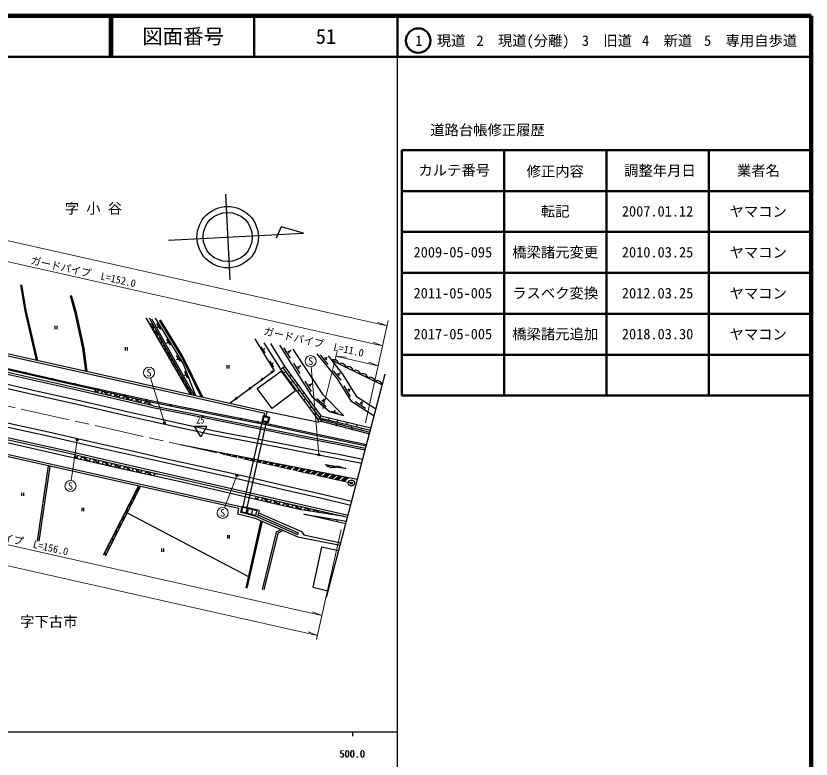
# Model space of a CAD drawing. Units: millimetres at full size, sheet at 1:1000; details may follow other scales. Extents: x 40000 to 680000, y 20000 to 380000.
# Drawn here: x 485764 to 680000, y 198357 to 380000 of the extents above; entities that cross this region are included whole.
import ezdxf
from ezdxf.enums import TextEntityAlignment as Align

# ---------------------------------------------------------------- set-up
doc = ezdxf.new("R2010")
doc.units = ezdxf.units.MM
doc.header["$LTSCALE"] = 1000
doc.header["$PDMODE"] = 32
doc.header["$PDSIZE"] = 500
doc.linetypes.add('CHAIN', pattern=[18.5, 12, -1.5, 3.5, -1.5])
for name, color, linetype, lineweight in [('M-BGD', 7, 'Continuous', 25), ('M-BGD-HTXT', 7, 'Continuous', 13), ('M-BMK', 2, 'CHAIN', 13), ('M-BMK-OTRS', 5, 'Continuous', 25), ('M-BMK-SRVR', 3, 'Continuous', 25), ('M-STR-HTXT', 7, 'Continuous', 13), ('M-STR-STRC', 7, 'Continuous', 25), ('M-TTL', 2, 'Continuous', 140), ('M-TTL-BAND', 7, 'Continuous', 25), ('M-TTL-FRAM', 2, 'Continuous', 50), ('M-TTL-LINE', 7, 'Continuous', 50)]:
    doc.layers.add(name, color=color, linetype=linetype, lineweight=lineweight)
for name, color, linetype in [('M-BMK-HTXT', 7, 'Continuous'), ('M-OTRS', 6, 'Continuous'), ('M-TTL-TXT', 7, 'Continuous')]:
    doc.layers.add(name, color=color, linetype=linetype)
doc.styles.add('ＭＳ ゴシック', font='')
doc.styles.get('ＭＳ ゴシック').set_extended_font_data('MS Gothic')
pattern_1 = [(55, (0, -0), (-819.152, 573.5764), []), (145, (0, -0), (-573.5764, -819.152), [])]

msp = doc.modelspace()

# ---------------------------------------------------------------- hatches: boundary and pattern name
at = {"layer": 'M-BGD'}
for points in [[(545674, 290904), (546177, 291276, 0.84072)], [(548594, 293064), (548091, 292692, -0.84072)], [(543228, 289094), (542725, 288721, -0.84072)], [(539385, 286249), (539888, 286621, 0.84072)]]:
    msp.add_hatch(color=256, dxfattribs=at).paths.add_polyline_path(points)
h = msp.add_hatch(dxfattribs=at)
h.set_pattern_fill('USER', color=256, style=0, pattern_type=2)
h.set_pattern_definition(pattern_1)
h.paths.add_polyline_path([(518820, 284891), (518952, 285542), (518622, 285609), (505012, 288636), (504899, 288131), (512703, 286316)])
h = msp.add_hatch(dxfattribs=at)
h.set_pattern_fill('USER', color=256, style=0, pattern_type=2)
h.set_pattern_definition(pattern_1)
h.paths.add_polyline_path([(520227, 267488), (520371, 268119), (509477, 270608), (500047, 272787), (499874, 272037), (511160, 269500)])
h = msp.add_hatch(dxfattribs=at)
h.set_pattern_fill('USER', color=256, style=0, pattern_type=2)
h.set_pattern_definition(pattern_1)
h.paths.add_polyline_path([(544300, 262651), (544139, 261943), (547832, 261079), (555014, 259417), (565989, 257695)])
at = {"layer": 'M-STR-STRC'}
for points in [[(522275, 280667, -1), (521836, 280428, -1)], [(500959, 276536, -1), (500519, 276297, -1)], [(536479, 272815), (536764, 273054), (536008, 273203), (535743, 272981)], [(537952, 272485), (538276, 272757), (537520, 272905), (537216, 272650)], [(539032, 272608), (538688, 272319), (539424, 272154), (539788, 272459)], [(540544, 272310), (540161, 271989), (540897, 271823), (541300, 272161)], [(542369, 271492), (542812, 271864), (542056, 272013), (541633, 271658)], [(559970, 272851, -1), (559530, 272612, -1)], [(543842, 271162), (544324, 271566), (543568, 271715), (543106, 271327)], [(545836, 271269), (545080, 271417), (544578, 270996), (545314, 270831)], [(546787, 270500), (547348, 270971), (546592, 271120), (546051, 270666)], [(548860, 270673), (548104, 270822), (547523, 270335), (548259, 270170)], [(550371, 270376), (549615, 270525), (548996, 270004), (549732, 269839)], [(551883, 270078), (551127, 270227), (550468, 269674), (551204, 269508)], [(563819, 269649), (563083, 269786), (563030, 269856), (562922, 269968), (564142, 269741), (564115, 269594), (566319, 269415), (564197, 270037), (564169, 269889), (561416, 270399), (561389, 270251), (562052, 270129), (562121, 270111), (562226, 270065), (562317, 269998), (562394, 269913), (561657, 270049), (562683, 269554)], [(553395, 269780), (552639, 269929), (551941, 269343), (552677, 269177)], [(554907, 269483), (554151, 269632), (553413, 269012), (554149, 268847)], [(556419, 269185), (555663, 269334), (554886, 268681), (555622, 268516)], [(557931, 268888), (557175, 269036), (556358, 268351), (557094, 268185)], [(559443, 268590), (558687, 268739), (557831, 268020), (558567, 267855)], [(559303, 267689), (560039, 267524), (560955, 268292), (560199, 268441)], [(560776, 267359), (561512, 267193), (562467, 267995), (561711, 268144)], [(539985, 267796, -1), (539546, 267556, -1)], [(563979, 267697), (563223, 267846), (562248, 267028), (562984, 266862)], [(563721, 266697), (564457, 266532), (565491, 267400), (564735, 267548)], [(567003, 267102), (566247, 267251), (565193, 266366), (565929, 266201)]]:
    msp.add_hatch(color=256, dxfattribs=at).paths.add_polyline_path(points)

# ---------------------------------------------------------------- linework, layer by layer
at = {"layer": 'M-BGD'}
for p, q in [((517464, 306209), (528310, 287502)), ((518286, 306174), (528812, 287390)), ((518850, 305986), (529336, 287273)), ((495288, 304238), (495288, 303455)), ((495755, 304238), (495755, 303455)), ((521136, 303355), (520221, 304847)), ((520678, 304101), (520286, 303860)), ((523049, 300241), (522570, 299946)), ((523507, 299495), (522591, 300986)), ((545627, 299149), (546539, 297655)), ((512492, 299030), (512492, 298247)), ((512959, 299030), (512959, 298247)), ((546083, 298402), (546563, 298695)), ((551155, 298904), (552758, 296368)), ((552150, 298172), (552524, 297581)), ((552337, 297877), (552968, 298275)), ((525488, 296270), (525009, 295975)), ((525946, 295524), (525030, 297015)), ((547745, 295679), (548657, 294185)), ((560085, 297127), (561981, 294803)), ((561161, 296521), (561603, 295978)), ((561382, 296249), (561818, 296605)), ((562867, 295826), (575252, 289809)), ((537299, 294626), (537299, 293843)), ((537766, 294626), (537766, 293843)), ((548201, 294932), (548681, 295225)), ((551434, 294251), (550516, 293687)), ((553532, 295143), (555134, 292607)), ((554526, 294412), (554900, 293820)), ((554713, 294116), (555374, 294533)), ((527362, 292284), (526838, 292081)), ((527678, 291468), (527047, 293100)), ((548091, 292692), (548594, 293064)), ((551202, 292757), (551632, 293072)), ((552512, 291871), (552946, 292188)), ((563229, 293275), (565125, 290950)), ((564304, 292668), (564747, 292126)), ((564526, 292397), (564961, 292752)), ((545674, 290904), (546177, 291276)), ((552956, 290379), (553379, 290688)), ((554174, 289603), (554607, 289921)), ((556316, 290737), (557918, 288201)), ((557311, 290005), (557684, 289414)), ((557497, 289709), (558157, 290126)), ((565866, 289563), (567446, 287013)), ((542725, 288721), (543228, 289094)), ((554533, 288242), (554948, 288546)), ((555683, 287544), (556117, 287862)), ((566854, 288823), (567223, 288228)), ((567038, 288525), (567516, 288822)), ((539385, 286249), (539888, 286621)), ((556076, 286151), (556484, 286450)), ((557176, 285506), (557610, 285824)), ((559298, 286484), (561562, 284516)), ((560461, 286069), (560989, 285610)), ((560725, 285840), (561226, 286416)), ((568655, 285751), (571176, 284125)), ((570159, 285316), (570464, 285789)), ((557545, 284160), (557946, 284454)), ((558525, 283665), (558959, 283983)), ((563581, 283157), (563731, 283699)), ((569865, 285506), (570454, 285127)), ((546384, 282254), (546534, 282924)), ((546869, 282134), (547132, 283303)), ((558782, 282483), (559178, 282773)), ((560048, 281757), (560214, 282271)), ((562177, 281241), (562304, 281764)), ((562738, 283389), (564425, 282924)), ((541267, 260080), (546035, 280865)), ((542247, 259880), (547012, 280650)), ((559425, 281612), (572224, 278257)), ((560043, 281036), (572122, 277870)), ((560899, 281225), (560974, 281532)), ((562991, 280677), (563075, 281023)), ((564308, 280724), (564435, 281248)), ((565376, 280052), (565471, 280443)), ((566630, 280162), (566757, 280685)), ((567735, 279434), (567840, 279869)), ((569000, 279588), (569126, 280111)), ((570116, 278809), (570233, 279289)), ((491013, 251652), (493726, 269997)), ((491409, 251594), (494117, 269910)), ((507200, 248304), (515700, 265080)), ((507646, 248078), (516203, 264968)), ((487127, 263470), (487127, 262688)), ((487593, 263470), (487593, 262688)), ((501833, 259751), (501833, 258968)), ((502300, 259751), (502300, 258968)), ((512936, 258519), (542613, 243010)), ((543302, 258161), (543607, 259349)), ((541983, 240222), (545686, 256603)), ((542275, 240155), (545965, 256480)), ((544738, 257569), (554547, 253235)), ((544875, 258055), (554749, 253692)), ((560313, 257249), (560360, 257545)), ((562348, 256775), (562418, 257213)), ((564190, 256346), (564282, 256912)), ((537417, 253070), (537417, 252287)), ((537883, 253070), (537883, 252287)), ((554749, 253692), (554547, 253235)), ((521326, 249817), (521326, 249034)), ((521793, 249817), (521793, 249034))]:
    msp.add_line(p, q, dxfattribs=at)
for points in [[(319238, 314661), (326020, 314717), (332880, 314681), (340499, 314519), (348104, 314250), (354625, 313920), (361512, 313471), (369274, 312795), (374679, 312347), (382713, 311552), (388507, 310878), (395326, 310129), (402333, 309201), (408734, 308195), (417164, 306819), (425482, 305289), (433252, 303763), (440747, 302144), (448832, 300274), (458827, 298039), (489079, 291230), (501349, 288443), (512590, 285829), (519198, 284290)], [(323428, 315195), (326019, 315217), (332887, 315181), (340513, 315019), (348126, 314750), (354654, 314419), (361550, 313969), (369317, 313294), (374725, 312844), (382766, 312049), (388563, 311375), (395386, 310625), (402404, 309696), (408813, 308689), (417249, 307312), (425575, 305780), (433353, 304253), (440856, 302632), (448942, 300762), (458937, 298527), (489189, 291718), (501461, 288930), (512703, 286316), (519311, 284776)], [(490804, 295871), (488002, 307916), (486946, 314250)], [(491129, 295798), (488297, 307974), (487242, 314299)], [(498991, 311646), (500075, 307742), (502026, 298756), (502803, 293193)], [(499280, 311726), (500366, 307814), (502322, 298809), (503115, 293124)], [(421966, 310093), (430350, 309006), (475030, 298878), (546534, 282924)], [(422005, 310592), (430438, 309499), (475140, 299366), (547132, 283303), (559825, 280676), (559425, 281612), (550516, 293687), (546420, 300082)], [(571414, 275167), (545953, 280543), (526391, 284334), (518685, 285902), (498052, 290491), (476187, 295470), (452281, 300994), (430073, 306256), (419464, 306904)], [(571337, 274877), (545894, 280249), (526333, 284040), (518622, 285609), (497986, 290199), (476119, 295178), (452213, 300702), (430029, 305958), (421911, 306454)], [(519769, 306120), (526642, 294928), (529625, 287209)], [(531011, 286899), (526212, 296790), (520833, 305532)], [(531385, 286816), (526476, 296934), (521089, 305689)], [(422476, 303361), (426690, 302528), (433536, 301108), (439752, 299762), (447624, 298047), (453506, 296766), (471873, 292678), (490721, 288398), (499147, 286461), (506970, 284691), (513276, 283227), (519836, 281747), (526770, 280206), (533986, 278702), (538582, 277794), (543038, 276962), (549441, 275747), (557375, 274194), (564571, 272845), (570502, 271690)], [(422282, 302380), (426491, 301548), (433328, 300130), (439539, 298785), (447411, 297070), (453291, 295789), (471654, 291702), (490498, 287423), (498924, 285486), (506746, 283716), (513053, 282252), (519617, 280771), (526559, 279228), (533787, 277722), (538394, 276812), (542853, 275979), (549252, 274765), (557187, 273212), (564384, 271863), (570248, 270721)], [(544124, 301070), (548882, 293277), (538133, 285323)], [(547991, 299920), (551434, 294251), (560214, 282271), (572496, 279295)], [(553432, 298510), (560622, 287584), (565858, 282237), (562400, 283191), (558298, 286757), (550213, 299554)], [(559281, 297400), (564265, 291293), (567614, 285886), (573268, 282241)], [(415118, 295429), (421580, 294302), (427823, 293104), (433630, 291912), (438619, 290829), (444761, 289445), (452586, 287682), (465021, 284824), (473526, 282884), (484791, 280329), (493750, 278303), (505781, 275592), (513818, 273765), (521837, 271947), (530796, 269922), (540671, 267721), (551393, 265225), (561017, 263015), (567800, 261382)], [(562015, 296913), (565540, 292417), (568850, 287020), (573719, 283960)], [(414946, 294444), (421400, 293319), (427629, 292123), (433423, 290934), (438403, 289852), (444541, 288470), (452364, 286707), (464798, 283850), (473304, 281909), (484571, 279354), (493530, 277328), (505560, 274617), (513597, 272789), (521617, 270972), (530577, 268946), (540448, 266746), (551167, 264250), (560789, 262041), (567547, 260414)], [(550975, 293969), (559896, 281794), (572359, 278774)], [(413409, 291743), (428398, 287876), (435853, 286348), (443673, 284766), (449720, 283560), (455765, 282221), (461872, 280820), (470357, 278770), (478147, 276956), (499331, 272159), (511160, 269500), (526675, 266057), (538906, 263167), (547832, 261079), (555014, 259417), (565989, 257695)], [(540987, 259935), (482183, 273092), (451218, 280075), (427976, 284984), (412596, 288711), (407207, 286223), (403634, 280651)], [(540222, 259594), (482073, 272604), (451306, 279543), (428941, 284269)], [(519198, 284290), (528376, 282504), (538877, 280390), (552603, 277651), (565437, 275098), (571096, 273955)], [(519274, 284682), (528454, 282896), (538955, 280782), (552681, 278044), (565516, 275490), (571198, 274343)], [(480474, 277147), (497595, 273353), (509477, 270608), (566786, 257513)], [(480584, 277635), (497705, 273841), (509589, 271095), (566913, 257997)], [(544536, 257112), (539946, 258194), (540222, 259594)], [(542457, 259837), (545189, 259168), (544738, 257569), (542081, 258282)], [(545012, 258541), (555510, 254009), (556065, 253207), (565132, 251202)], [(544536, 257112), (554597, 252667), (564986, 250644)], [(566348, 255844), (556086, 258234), (566533, 256549)], [(550538, 254460), (549364, 253794), (545949, 239815)], [(550994, 254258), (549711, 253532), (546337, 239720)], [(564617, 249237), (560401, 250137), (558276, 240406), (562063, 239494)]]:
    msp.add_lwpolyline(points, dxfattribs=at)
for points in [[(550532, 293202), (554068, 288333), (548382, 284079), (544733, 288937)], [(546214, 282297), (547708, 281927), (547411, 280562), (545916, 280891)], [(546367, 282053), (547471, 281780), (547258, 280800), (546153, 281044)], [(530909, 277156), (529409, 279754), (532409, 279754)], [(541033, 260128), (542457, 259837), (542081, 258282), (540671, 258594)], [(541183, 259893), (542214, 259682), (541933, 258519), (540912, 258746)], [(542321, 258424), (542608, 259594), (544607, 259105), (544283, 257898)]]:
    msp.add_lwpolyline(points, close=True, dxfattribs=at)
for centre in [(488113, 292755), (494647, 291267), (500219, 290010), (506001, 288723), (512397, 287301), (517657, 286131), (523692, 284883), (540802, 281541), (544808, 280765), (560319, 280964), (564088, 279976), (567807, 279001)]:
    msp.add_circle(centre, 150, dxfattribs=at)
for centre, radius, start, end in [((518131, 303563), 1250, 336.97429, 83.23449), ((519134, 301833), 1250, 336.97429, 83.23449), ((520137, 300103), 1250, 336.97429, 83.23449), ((521140, 298372), 1250, 336.97429, 83.23449), ((522144, 296642), 1250, 336.97429, 83.23449), ((523147, 294912), 1250, 336.97429, 83.23449), ((563429, 294733), 1229, 10.95558, 117.21579), ((524150, 293182), 1250, 336.97429, 83.23449), ((565199, 293873), 1229, 10.95558, 117.21579), ((566968, 293014), 1229, 10.95558, 117.21579), ((568737, 292154), 1229, 10.95558, 117.21579), ((525153, 291452), 1250, 336.97429, 83.23449), ((545958, 291046), 318, 46.39401, 206.61174), ((548375, 292834), 318, 46.39401, 206.61174), ((570506, 291295), 1229, 10.95558, 117.21579), ((572275, 290435), 1229, 10.95558, 117.21579), ((526156, 289721), 1250, 336.97429, 83.23449), ((574045, 289575), 1229, 10.95558, 117.21579), ((527159, 287991), 1250, 336.97429, 83.23449), ((543009, 288864), 318, 46.39401, 206.61174), ((539669, 286391), 318, 46.39401, 206.61174), ((516902, 264688), 1250, 161.84428, 206.25966), ((515094, 261120), 1250, 99.99946, 206.25966), ((515998, 262904), 1250, 99.99946, 206.25966), ((514190, 259335), 1250, 99.99946, 206.25966), ((513286, 257551), 1250, 99.99946, 206.25966), ((512382, 255767), 1250, 99.99946, 206.25966), ((511478, 253983), 1250, 99.99946, 206.25966), ((510575, 252199), 1250, 99.99946, 206.25966), ((509671, 250415), 1250, 99.99946, 206.25966), ((508767, 248631), 1250, 99.99946, 206.25966)]:
    msp.add_arc(centre, radius, start, end, dxfattribs=at)
at = {"layer": 'M-BGD-HTXT'}
for p, q in [((559750, 272732), (557899, 294267)), ((522056, 280548), (518675, 291510)), ((500739, 276417), (499292, 266427)), ((539765, 267676), (536753, 259796))]:
    msp.add_line(p, q, dxfattribs=at)
for centre in [(557783, 295612), (518277, 292800), (499099, 265091), (536271, 258535)]:
    msp.add_circle(centre, 1350, dxfattribs=at)
at = {"layer": 'M-BMK'}
msp.add_lwpolyline([(312888, 306853), (325868, 306997), (335551, 306925), (348101, 306564), (359474, 306010), (369747, 305306), (379695, 304409), (391891, 303076), (403080, 301552), (413253, 299958), (423297, 298114), (435185, 295690), (469015, 287968), (567699, 265804)], dxfattribs=at)
at = {"layer": 'M-BMK-OTRS'}
msp.add_line((561649, 237917), (575969, 292544), dxfattribs=at)
at = {"layer": 'M-BMK-SRVR'}
for p, q in [((536948, 336453), (538032, 315481)), ((550537, 328450), (549331, 325702)), ((555995, 326924), (550537, 328450)), ((523009, 325218), (555995, 326924))]:
    msp.add_line(p, q, dxfattribs=at)
for centre, radius in [((537492, 325925), 7500), ((537490, 325967), 6000), ((567699, 265804), 750)]:
    msp.add_circle(centre, radius, dxfattribs=at)
at = {"layer": 'M-OTRS'}
msp.add_point((567699, 265804), dxfattribs=at)
at = {"layer": 'M-STR-HTXT'}
for p, q in [((571147, 280575), (576715, 305586)), ((576421, 304264), (574124, 305130)), ((575334, 299383), (573037, 300250)), ((560744, 283931), (564237, 297977)), ((563949, 296816), (574239, 294505)), ((563949, 296816), (566395, 296617)), ((574239, 294505), (571942, 295371)), ((565200, 254468), (559211, 227621)), ((560517, 233477), (558220, 234343)), ((559428, 228597), (557131, 229463))]:
    msp.add_line(p, q, dxfattribs=at)
for points in [[(323406, 346409), (325796, 346436), (336265, 346358), (349628, 345973), (361783, 345381), (372866, 344621), (383608, 343653), (396694, 342223), (408795, 340575), (419868, 338839), (430796, 336833), (443514, 334240), (477724, 326431), (576421, 304264)], [(426920, 332461), (429846, 331924), (442458, 329353), (476620, 321554), (575334, 299383)], [(312532, 268679), (313995, 268748), (325938, 268881), (334861, 268814), (346625, 268476), (357243, 267958), (366732, 267308), (375913, 266480), (387248, 265241), (397556, 263838), (406860, 262379), (416049, 260693), (427136, 258432), (460597, 250794), (559428, 228597)], [(409066, 267058), (416999, 265602), (428192, 263320), (461701, 255670), (560517, 233477)]]:
    msp.add_lwpolyline(points, dxfattribs=at)
at = {"layer": 'M-STR-STRC'}
for p, q in [((569187, 266672), (525849, 275203)), ((536008, 273203), (535743, 272981)), ((536764, 273054), (536479, 272815)), ((537520, 272905), (537216, 272650)), ((538276, 272757), (537952, 272485)), ((539032, 272608), (538688, 272319)), ((539788, 272459), (539424, 272154)), ((540544, 272310), (540161, 271989)), ((541300, 272161), (540897, 271823)), ((542056, 272013), (541633, 271658)), ((542812, 271864), (542369, 271492)), ((543568, 271715), (543106, 271327)), ((544324, 271566), (543842, 271162)), ((545080, 271417), (544578, 270996)), ((545836, 271269), (545314, 270831)), ((546592, 271120), (546051, 270666)), ((547348, 270971), (546787, 270500)), ((548104, 270822), (547523, 270335)), ((548860, 270673), (548259, 270170)), ((549615, 270525), (548996, 270004)), ((550371, 270376), (549732, 269839)), ((551127, 270227), (550468, 269674)), ((551883, 270078), (551204, 269508)), ((561389, 270251), (561416, 270399)), ((562052, 270129), (561389, 270251)), ((561416, 270399), (564169, 269889)), ((562683, 269554), (561657, 270049)), ((561657, 270049), (562394, 269913)), ((562121, 270111), (562052, 270129)), ((562226, 270065), (562121, 270111)), ((562317, 269998), (562226, 270065)), ((562394, 269913), (562317, 269998)), ((564169, 269889), (564197, 270037)), ((564197, 270037), (566319, 269415)), ((552639, 269929), (551941, 269343)), ((553395, 269780), (552677, 269177)), ((554151, 269632), (553413, 269012)), ((554907, 269483), (554149, 268847)), ((555663, 269334), (554886, 268681)), ((556419, 269185), (555622, 268516)), ((557175, 269036), (556358, 268351)), ((557931, 268888), (557094, 268185)), ((558687, 268739), (557831, 268020)), ((559443, 268590), (558567, 267855)), ((560199, 268441), (559303, 267689)), ((560955, 268292), (560039, 267524)), ((561711, 268144), (560776, 267359)), ((563819, 269649), (562683, 269554)), ((564142, 269741), (562922, 269968)), ((562922, 269968), (563030, 269856)), ((563030, 269856), (563083, 269786)), ((563083, 269786), (563819, 269649)), ((564115, 269594), (564142, 269741)), ((566319, 269415), (564115, 269594)), ((562467, 267995), (561512, 267193)), ((563223, 267846), (562248, 267028)), ((563979, 267697), (562984, 266862)), ((564735, 267548), (563721, 266697)), ((565491, 267400), (564457, 266532)), ((566247, 267251), (565193, 266366)), ((567003, 267102), (565929, 266201))]:
    msp.add_line(p, q, dxfattribs=at)
for centre in [(522056, 280548), (500739, 276417), (559750, 272732), (539765, 267676)]:
    msp.add_circle(centre, 250, dxfattribs=at)
at = {"layer": 'M-TTL'}
for p, q in [((680000, 380000), (40000, 380000)), ((680000, 20000), (680000, 380000))]:
    msp.add_line(p, q, dxfattribs=at)
at = {"layer": 'M-TTL-BAND'}
for p, q in [((579000, 20000), (579000, 370000)), ((40000, 205000), (579000, 205000)), ((568000, 205000), (568000, 204000))]:
    msp.add_line(p, q, dxfattribs=at)
at = {"layer": 'M-TTL-FRAM'}
for p, q in [((580000, 347197), (580000, 287197)), ((580000, 347197), (680000, 347197)), ((580000, 287197), (680000, 287197))]:
    msp.add_line(p, q, dxfattribs=at)
at = {"layer": 'M-TTL-LINE'}
for p, q in [((508747, 380000), (508747, 370000)), ((509247, 380000), (509247, 370000)), ((543997, 380000), (543997, 370000)), ((579000, 380000), (579000, 370000)), ((40000, 370000), (680000, 370000)), ((605000, 347197), (605000, 287197)), ((630000, 347197), (630000, 287197)), ((655000, 347197), (655000, 287197)), ((580000, 337197), (680000, 337197)), ((580000, 327197), (680000, 327197)), ((580000, 317197), (680000, 317197)), ((580000, 307197), (680000, 307197)), ((580000, 297197), (680000, 297197))]:
    msp.add_line(p, q, dxfattribs=at)
msp.add_circle((584031, 373958), 3000, dxfattribs=at)

# ---------------------------------------------------------------- texts
at = {"layer": 'M-BGD', "style": 'ＭＳ ゴシック', "width": 0.75}
msp.add_text('25', height=1833, dxfattribs=at).set_placement((530808, 279818), align=Align.BOTTOM_CENTER)
at = {"layer": 'M-BGD-HTXT', "style": 'ＭＳ ゴシック'}
for p in [(557783, 295612), (518277, 292800), (499099, 265091), (536271, 258535)]:
    msp.add_text('S', height=1833, dxfattribs=at).set_placement(p, align=Align.MIDDLE_CENTER)
at = {"layer": 'M-BMK-HTXT', "style": 'ＭＳ ゴシック'}
for s, p in [('字 小 谷', (504697, 332952)), ('字下古市', (493800, 231960))]:
    msp.add_text(s, height=2566, dxfattribs=at).set_placement(p, align=Align.MIDDLE_CENTER)
at = {"layer": 'M-STR-HTXT', "style": 'ＭＳ ゴシック'}
for s, p in [('ガードパイプ\u3000L=152.0', (501920, 316001)), ('ガードパイプ\u3000L=11.0', (558202, 298859)), ('ガードパイプ\u3000L=156.0', (485405, 250455))]:
    msp.add_text(s, height=1833, rotation=347.342, dxfattribs=at).set_placement(p, align=Align.BOTTOM_CENTER)
at = {"layer": 'M-TTL-BAND', "style": 'ＭＳ ゴシック'}
for p in [(567844, 198195), (568000, 198195)]:
    msp.add_text('500.0', height=1833, dxfattribs=at).set_placement(p, align=Align.BOTTOM_CENTER)
at = {"layer": 'M-TTL-TXT', "style": 'ＭＳ ゴシック'}
for s, height, p in [('図面番号', 3666, (526622, 375000)), ('51', 3666, (561497, 375000)), ('1\u3000現道', 2566, (589448, 373958)), ('2\u3000現道(分離)', 2566, (609619, 373958)), ('3\u3000旧道', 2566, (630121, 373958)), ('4\u3000新道', 2566, (644824, 373958)), ('5\u3000専用自歩道', 2566, (665228, 373958)), ('道路台帳修正履歴', 2566, (600968, 352113)), ('カルテ番号', 2566, (592839, 342277)), ('調整年月日', 2566, (643089, 342197)), ('業者名', 2566, (667134, 342197)), ('修正内容', 2566, (617509, 342023)), ('転記', 2566, (617500, 332245)), ('2007.01.12', 2566, (642500, 332245)), ('ヤマコン', 2566, (667077, 332189)), ('2009-05-095', 2566, (592500, 322245)), ('橋梁諸元変更', 2566, (617500, 322245)), ('2010.03.25', 2566, (642500, 322245)), ('ヤマコン', 2566, (667077, 322189)), ('2011-05-005', 2566, (592500, 312245)), ('ラスベク変換', 2566, (617500, 312245)), ('2012.03.25', 2566, (642500, 312245)), ('ヤマコン', 2566, (667077, 312189)), ('2017-05-005', 2566, (592500, 302245)), ('橋梁諸元追加', 2566, (617500, 302245)), ('2018.03.30', 2566, (642500, 302245)), ('ヤマコン', 2566, (667077, 302189))]:
    msp.add_text(s, height=height, dxfattribs=at).set_placement(p, align=Align.MIDDLE_CENTER)

doc.saveas('drawing.dxf')
